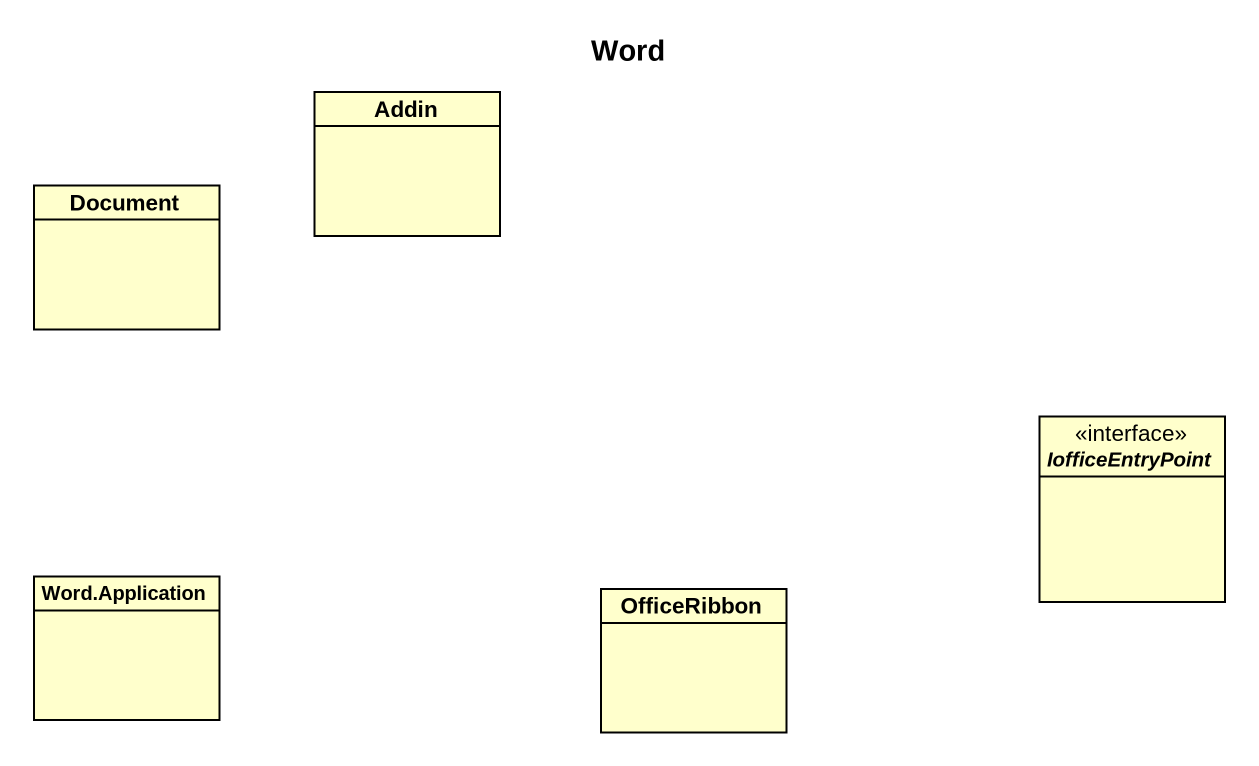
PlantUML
@startuml
title Word
hide circle
hide empty members
class Addin
class Document
interface IofficeEntryPoint
class "Word.Application" as Word_Application
class OfficeRibbon
@enduml
